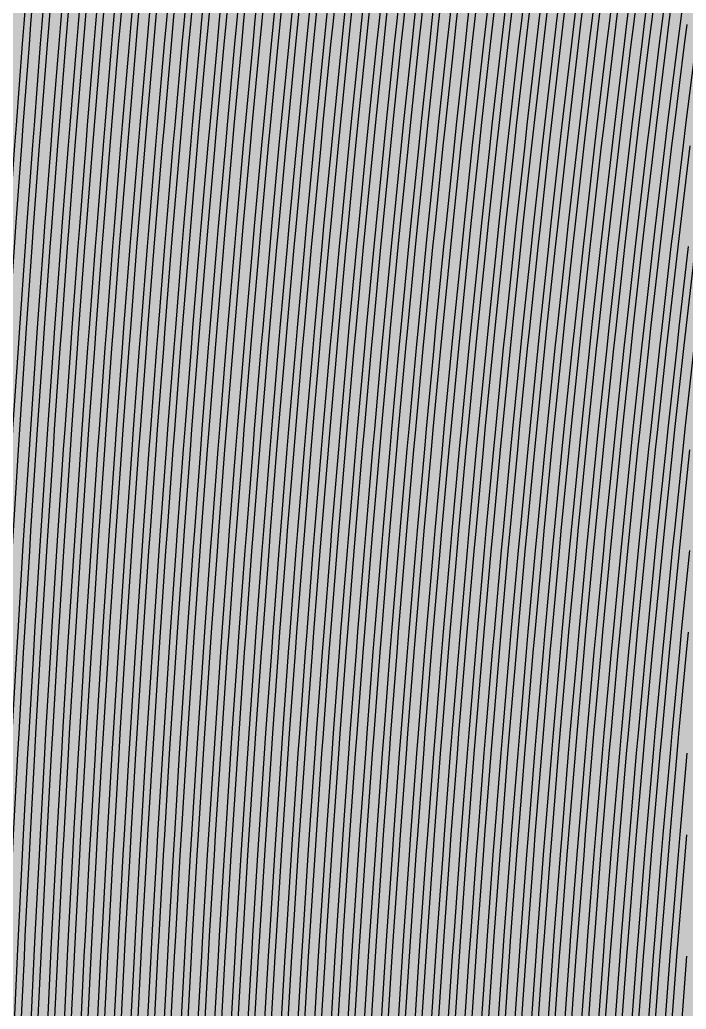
# Model space of a CAD drawing. Header units: metres. Extents: x -7240 to 10960, y -29667 to 1823.
# Drawn here: x 2177.5 to 2383.1, y -17289.4 to -16984.4 of the extents above; entities that cross this region are included whole.
import ezdxf

# ---------------------------------------------------------------- set-up
doc = ezdxf.new("R2010")
doc.units = ezdxf.units.M
doc.layers.add('Metal1', color=4, linetype='CONTINUOUS')
doc.layers.add('Polyimide', color=7, linetype='CONTINUOUS')

msp = doc.modelspace()

# ---------------------------------------------------------------- hatches: boundary and pattern name
at = {"layer": 'Polyimide'}
msp.add_hatch(color=7, dxfattribs=at).paths.add_polyline_path([(4088.45, -11806.89), (4098.72, -11851.21), (4115.58, -11893.47), (4138.63, -11932.7), (4167.35, -11967.99), (4201.08, -11998.53), (4239.03, -12023.62), (4280.35, -12042.68), (4349.18, -12073.73), (4413.2, -12113.76), (4471.26, -12162.04), (4522.3, -12217.69), (4565.39, -12279.7), (4599.74, -12346.94), (4624.73, -12418.19), (4639.91, -12492.16), (4645, -12567.5), (4639.91, -12642.84), (4624.73, -12716.8), (4599.74, -12788.06), (4565.39, -12855.3), (4522.3, -12917.31), (4471.26, -12972.96), (4413.2, -13021.24), (4349.18, -13061.27), (4280.35, -13092.32), (4239.03, -13111.38), (4201.08, -13136.47), (4167.35, -13167.01), (4138.63, -13202.3), (4115.58, -13241.52), (4098.72, -13283.78), (4088.45, -13328.11), (4085, -13373.48), (4085, -13567.5), (4099.45, -13861.55), (4142.64, -14152.77), (4214.18, -14438.35), (4313.36, -14715.55), (4439.24, -14981.69), (4590.59, -15234.21), (4765.97, -15470.68), (4963.68, -15688.82), (5181.82, -15886.53), (5418.29, -16061.91), (5670.81, -16213.26), (5936.95, -16339.14), (6214.15, -16438.32), (6499.73, -16509.85), (6790.95, -16553.05), (7085, -16567.5), (9960.38, -16567.5), (10038.79, -16571.35), (10116.45, -16582.87), (10192.6, -16601.95), (10266.52, -16628.4), (10337.49, -16661.96), (10404.83, -16702.32), (10467.89, -16749.09), (10526.06, -16801.81), (10578.78, -16859.98), (10625.55, -16923.04), (10665.91, -16990.38), (10699.48, -17061.35), (10725.93, -17135.27), (10745, -17211.43), (10756.52, -17289.08), (10760.38, -17367.5), (10760.38, -21957.3), (10721.61, -22012.91), (10685.97, -22070.59), (10653.58, -22130.14), (10624.53, -22191.39), (10598.92, -22254.16), (10576.82, -22318.25), (10558.3, -22383.46), (10543.41, -22449.6), (10532.21, -22516.46), (10524.72, -22583.84), (10520.97, -22651.53), (10520.97, -22719.32), (10524.72, -22787.01), (10532.21, -22854.38), (10543.41, -22921.24), (10558.3, -22987.38), (10576.82, -23052.6), (10598.92, -23116.68), (10624.53, -23179.45), (10653.58, -23240.71), (10685.97, -23300.26), (10721.61, -23357.93), (10760.38, -23413.54), (10760.38, -28667.5), (10756.52, -28745.91), (10745, -28823.57), (10725.93, -28899.73), (10699.48, -28973.65), (10665.91, -29044.62), (10625.55, -29111.96), (10578.78, -29175.01), (10526.06, -29233.19), (10467.89, -29285.91), (10404.83, -29332.68), (10337.49, -29373.04), (10266.52, -29406.6), (10192.6, -29433.05), (10116.45, -29452.13), (10038.79, -29463.65), (9960.38, -29467.5), (-6239.63, -29467.5), (-6318.04, -29463.65), (-6395.7, -29452.13), (-6471.85, -29433.05), (-6545.77, -29406.6), (-6616.74, -29373.04), (-6684.08, -29332.68), (-6747.14, -29285.91), (-6805.31, -29233.19), (-6858.03, -29175.01), (-6904.8, -29111.96), (-6945.16, -29044.62), (-6978.73, -28973.65), (-7005.18, -28899.73), (-7024.25, -28823.57), (-7035.77, -28745.91), (-7039.63, -28667.5), (-7039.63, -23426.32), (-6999.36, -23370.07), (-6962.33, -23311.63), (-6928.66, -23251.2), (-6898.45, -23188.96), (-6871.81, -23125.12), (-6848.81, -23059.88), (-6829.53, -22993.44), (-6814.04, -22926.02), (-6802.37, -22857.83), (-6794.57, -22789.09), (-6790.67, -22720.02), (-6790.67, -22650.84), (-6794.57, -22581.77), (-6802.37, -22513.03), (-6814.04, -22444.84), (-6829.53, -22377.42), (-6848.81, -22310.98), (-6871.81, -22245.74), (-6898.45, -22181.89), (-6928.66, -22119.66), (-6962.33, -22059.22), (-6999.36, -22000.79), (-7039.63, -21944.54), (-7039.63, -17367.5), (-7035.77, -17289.08), (-7024.25, -17211.43), (-7005.18, -17135.27), (-6978.73, -17061.35), (-6945.16, -16990.38), (-6904.8, -16923.04), (-6858.03, -16859.98), (-6805.31, -16801.81), (-6747.14, -16749.09), (-6684.08, -16702.32), (-6616.74, -16661.96), (-6545.77, -16628.4), (-6471.85, -16601.95), (-6395.7, -16582.87), (-6318.04, -16571.35), (-6239.63, -16567.5), (-3334, -16567.5), (-3039.95, -16553.05), (-2748.73, -16509.85), (-2463.15, -16438.32), (-2185.95, -16339.14), (-1919.81, -16213.26), (-1667.29, -16061.91), (-1430.82, -15886.53), (-1212.68, -15688.82), (-1014.97, -15470.68), (-839.59, -15234.21), (-688.24, -14981.69), (-562.36, -14715.55), (-463.18, -14438.35), (-391.64, -14152.77), (-348.45, -13861.55), (-334, -13567.5), (-334, -13373.48), (-337.45, -13328.11), (-347.72, -13283.78), (-364.58, -13241.52), (-387.63, -13202.3), (-416.35, -13167.01), (-450.08, -13136.47), (-488.03, -13111.38), (-529.35, -13092.32), (-529.35, -13092.32), (-598.18, -13061.27), (-662.2, -13021.24), (-720.26, -12972.96), (-771.3, -12917.31), (-814.39, -12855.3), (-848.74, -12788.06), (-873.73, -12716.8), (-888.91, -12642.84), (-894, -12567.5), (-888.91, -12492.16), (-873.73, -12418.19), (-848.74, -12346.94), (-814.39, -12279.7), (-771.3, -12217.69), (-720.26, -12162.04), (-662.2, -12113.76), (-598.18, -12073.73), (-529.35, -12042.68), (-488.03, -12023.62), (-450.08, -11998.53), (-416.35, -11967.99), (-387.63, -11932.7), (-364.58, -11893.47), (-347.72, -11851.21), (-337.45, -11806.89), (-334, -11761.52), (-334, -11074.31), (-337.45, -11028.94), (-347.72, -10984.62), (-364.58, -10942.36), (-387.63, -10903.13), (-416.35, -10867.84), (-450.08, -10837.3), (-488.03, -10812.21), (-529.35, -10793.16), (-529.35, -10793.16), (-598.18, -10762.1), (-662.2, -10722.07), (-720.26, -10673.8), (-771.3, -10618.15), (-814.39, -10556.13), (-848.74, -10488.89), (-873.73, -10417.64), (-888.91, -10343.67), (-894, -10268.33), (-888.91, -10192.99), (-873.73, -10119.03), (-848.74, -10047.77), (-814.39, -9980.53), (-771.3, -9918.52), (-720.26, -9862.87), (-662.2, -9814.59), (-598.18, -9774.56), (-529.35, -9743.51), (-488.03, -9724.45), (-450.08, -9699.36), (-416.35, -9668.82), (-387.63, -9633.53), (-364.58, -9594.31), (-347.72, -9552.05), (-337.45, -9507.72), (-334, -9462.35), (-334, -8775.14), (-337.45, -8729.78), (-347.72, -8685.45), (-364.58, -8643.19), (-387.63, -8603.96), (-416.35, -8568.68), (-450.08, -8538.14), (-488.03, -8513.05), (-529.35, -8493.99), (-529.35, -8493.99), (-598.18, -8462.94), (-662.2, -8422.91), (-720.26, -8374.63), (-771.3, -8318.98), (-814.39, -8256.97), (-848.74, -8189.73), (-873.73, -8118.47), (-888.91, -8044.5), (-894, -7969.17), (-888.91, -7893.83), (-873.73, -7819.86), (-848.74, -7748.61), (-814.39, -7681.36), (-771.3, -7619.35), (-720.26, -7563.7), (-662.2, -7515.42), (-598.18, -7475.4), (-529.35, -7444.34), (-529.35, -7444.34), (-488.03, -7425.28), (-450.08, -7400.2), (-416.35, -7369.66), (-387.63, -7334.37), (-364.58, -7295.14), (-347.72, -7252.88), (-337.45, -7208.56), (-334, -7163.19), (-334, -6475.98), (-337.45, -6430.61), (-347.72, -6386.29), (-364.58, -6344.02), (-387.63, -6304.8), (-416.35, -6269.51), (-450.08, -6238.97), (-488.03, -6213.88), (-529.35, -6194.82), (-529.35, -6194.82), (-598.18, -6163.77), (-662.2, -6123.74), (-720.26, -6075.46), (-771.3, -6019.81), (-814.39, -5957.8), (-848.74, -5890.56), (-873.73, -5819.31), (-888.91, -5745.34), (-894, -5670), (-888.91, -5594.66), (-873.73, -5520.69), (-848.74, -5449.44), (-814.39, -5382.2), (-771.3, -5320.19), (-720.26, -5264.54), (-662.2, -5216.26), (-598.18, -5176.23), (-529.35, -5145.18), (-529.35, -5145.18), (-488.03, -5126.12), (-450.08, -5101.03), (-416.35, -5070.49), (-387.63, -5035.2), (-364.58, -4995.98), (-347.72, -4953.71), (-337.45, -4909.39), (-334, -4864.02), (-334, 380), (-334, 1522.5), (-289, 1522.5), (-288.78, 1515.63), (-288.1, 1508.79), (-286.98, 1502.02), (-285.42, 1495.32), (-283.43, 1488.75), (-281.01, 1482.32), (-278.17, 1476.06), (-274.93, 1470), (-271.3, 1464.17), (-267.3, 1458.58), (-262.94, 1453.27), (-258.25, 1448.25), (-253.23, 1443.56), (-247.92, 1439.2), (-242.33, 1435.2), (-236.5, 1431.57), (-230.44, 1428.33), (-224.18, 1425.49), (-217.75, 1423.07), (-211.18, 1421.08), (-204.48, 1419.52), (-197.71, 1418.4), (-190.87, 1417.72), (-184, 1417.5), (-177.13, 1417.72), (-170.29, 1418.4), (-163.52, 1419.52), (-156.82, 1421.08), (-150.25, 1423.07), (-143.82, 1425.49), (-137.56, 1428.33), (-131.5, 1431.57), (-125.67, 1435.2), (-120.08, 1439.2), (-114.77, 1443.56), (-109.75, 1448.25), (-105.06, 1453.27), (-100.7, 1458.58), (-96.7, 1464.17), (-93.07, 1470), (-89.83, 1476.06), (-86.99, 1482.32), (-84.57, 1488.75), (-82.58, 1495.32), (-81.02, 1502.02), (-79.9, 1508.79), (-79.22, 1515.63), (-79, 1522.5), (1786, 1522.5), (3835, 1522.5), (3835.21, 1529.04), (3835.86, 1535.55), (3836.92, 1542.01), (3838.41, 1548.38), (3840.31, 1554.64), (3842.61, 1560.77), (3845.31, 1566.73), (3848.4, 1572.5), (3851.85, 1578.06), (3855.66, 1583.38), (3859.82, 1588.43), (3864.29, 1593.21), (3869.07, 1597.68), (3874.12, 1601.84), (3879.44, 1605.65), (3885, 1609.1), (3890.77, 1612.19), (3896.73, 1614.89), (3902.86, 1617.19), (3909.12, 1619.09), (3915.49, 1620.58), (3921.95, 1621.64), (3928.46, 1622.29), (3935, 1622.5), (3941.54, 1622.29), (3948.05, 1621.64), (3954.51, 1620.58), (3960.88, 1619.09), (3967.14, 1617.19), (3973.27, 1614.89), (3979.23, 1612.19), (3985, 1609.1), (3990.56, 1605.65), (3995.88, 1601.84), (4000.93, 1597.68), (4005.71, 1593.21), (4010.18, 1588.43), (4014.34, 1583.38), (4018.15, 1578.06), (4021.6, 1572.5), (4024.69, 1566.73), (4027.39, 1560.77), (4029.69, 1554.64), (4031.59, 1548.38), (4033.08, 1542.01), (4034.14, 1535.55), (4034.79, 1529.04), (4035, 1522.5), (4085, 1522.5), (4085, 380), (4085, 330), (4085, -4864.02), (4088.45, -4909.39), (4098.72, -4953.71), (4115.58, -4995.98), (4138.63, -5035.2), (4167.35, -5070.49), (4201.08, -5101.03), (4239.03, -5126.12), (4280.35, -5145.18), (4280.35, -5145.18), (4349.18, -5176.23), (4413.2, -5216.26), (4471.26, -5264.54), (4522.3, -5320.19), (4565.39, -5382.2), (4599.74, -5449.44), (4624.73, -5520.69), (4639.91, -5594.66), (4645, -5670), (4639.91, -5745.34), (4624.73, -5819.31), (4599.74, -5890.56), (4565.39, -5957.8), (4522.3, -6019.81), (4471.26, -6075.46), (4413.2, -6123.74), (4349.18, -6163.77), (4280.35, -6194.82), (4239.03, -6213.88), (4201.08, -6238.97), (4167.35, -6269.51), (4138.63, -6304.8), (4115.58, -6344.02), (4098.72, -6386.29), (4088.45, -6430.61), (4085, -6475.98), (4085, -11761.52), (4088.45, -11806.89)])

# ---------------------------------------------------------------- linework, layer by layer
at = {"layer": 'Metal1'}
for points in [[(2160.16, -17298.01), (2161.25, -17273.02), (2161.54, -17266.76), (2162.71, -17241.77), (2163.02, -17235.52), (2164.28, -17210.53), (2164.61, -17204.28), (2165.96, -17179.28), (2166.31, -17173.03), (2167.76, -17148.04), (2168.13, -17141.79), (2169.66, -17116.79), (2170.05, -17110.54), (2171.67, -17085.55), (2172.09, -17079.3), (2173.8, -17054.31), (2174.24, -17048.05), (2176.04, -17023.06), (2176.5, -17016.81), (2178.4, -16991.82), (2178.88, -16985.56), (2180.87, -16960.57)], [(2182.87, -16960.73), (2180.88, -16985.72), (2180.39, -16991.97), (2178.5, -17016.96), (2178.04, -17023.21), (2176.23, -17048.19), (2175.79, -17054.44), (2174.08, -17079.43), (2173.67, -17085.68), (2172.05, -17110.67), (2171.65, -17116.92), (2170.12, -17141.91), (2169.75, -17148.16), (2168.31, -17173.14), (2167.96, -17179.39), (2166.61, -17204.38), (2166.28, -17210.63), (2165.02, -17235.62), (2164.71, -17241.87), (2163.53, -17266.86), (2163.25, -17273.1), (2162.16, -17298.09)], [(2165.34, -17298.01), (2166.46, -17273.01), (2166.75, -17266.76), (2167.95, -17241.77), (2168.26, -17235.52), (2169.56, -17210.53), (2169.89, -17204.27), (2171.27, -17179.28), (2171.63, -17173.03), (2173.1, -17148.04), (2173.48, -17141.79), (2175.05, -17116.79), (2175.45, -17110.54), (2177.11, -17085.55), (2177.53, -17079.3), (2179.28, -17054.3), (2179.73, -17048.05), (2181.57, -17023.06), (2182.04, -17016.81), (2183.98, -16991.82), (2184.48, -16985.56), (2186.51, -16960.57)], [(2188.5, -16960.74), (2186.47, -16985.72), (2185.97, -16991.97), (2184.04, -17016.96), (2183.57, -17023.21), (2181.72, -17048.2), (2181.27, -17054.45), (2179.53, -17079.43), (2179.1, -17085.68), (2177.45, -17110.67), (2177.04, -17116.92), (2175.48, -17141.91), (2175.1, -17148.16), (2173.63, -17173.15), (2173.27, -17179.39), (2171.89, -17204.38), (2171.55, -17210.63), (2170.26, -17235.62), (2169.95, -17241.87), (2168.74, -17266.86), (2168.45, -17273.11), (2167.34, -17298.09)], [(2170.56, -17298.01), (2171.7, -17273.01), (2172, -17266.76), (2173.23, -17241.77), (2173.55, -17235.52), (2174.88, -17210.53), (2175.22, -17204.27), (2176.64, -17179.28), (2177, -17173.03), (2178.51, -17148.04), (2178.9, -17141.78), (2180.51, -17116.79), (2180.92, -17110.54), (2182.62, -17085.55), (2183.05, -17079.29), (2184.85, -17054.3), (2185.31, -17048.05), (2187.2, -17023.06), (2187.68, -17016.8), (2189.67, -16991.81), (2190.18, -16985.56), (2192.26, -16960.57)], [(2194.25, -16960.74), (2192.17, -16985.72), (2191.66, -16991.97), (2189.67, -17016.96), (2189.19, -17023.21), (2187.3, -17048.2), (2186.84, -17054.45), (2185.05, -17079.44), (2184.61, -17085.68), (2182.92, -17110.67), (2182.5, -17116.92), (2180.9, -17141.91), (2180.51, -17148.16), (2179, -17173.15), (2178.63, -17179.4), (2177.22, -17204.38), (2176.87, -17210.63), (2175.55, -17235.62), (2175.23, -17241.87), (2173.99, -17266.86), (2173.7, -17273.11), (2172.55, -17298.1)], [(2175.69, -17298.01), (2176.85, -17273.01), (2177.15, -17266.76), (2178.4, -17241.77), (2178.73, -17235.52), (2180.07, -17210.52), (2180.42, -17204.27), (2181.86, -17179.28), (2182.23, -17173.03), (2183.77, -17148.04), (2184.16, -17141.78), (2185.79, -17116.79), (2186.21, -17110.54), (2187.93, -17085.55), (2188.38, -17079.29), (2190.2, -17054.3), (2190.66, -17048.05), (2192.58, -17023.06), (2193.07, -17016.8), (2195.09, -16991.81), (2195.61, -16985.56), (2197.72, -16960.57)], [(2199.71, -16960.74), (2197.6, -16985.73), (2197.08, -16991.98), (2195.07, -17016.96), (2194.57, -17023.21), (2192.66, -17048.2), (2192.19, -17054.45), (2190.37, -17079.44), (2189.93, -17085.69), (2188.2, -17110.67), (2187.79, -17116.92), (2186.16, -17141.91), (2185.76, -17148.16), (2184.23, -17173.15), (2183.86, -17179.4), (2182.42, -17204.39), (2182.07, -17210.63), (2180.73, -17235.62), (2180.4, -17241.87), (2179.15, -17266.86), (2178.85, -17273.11), (2177.69, -17298.1)], [(2180.82, -17298.01), (2182, -17273.01), (2182.3, -17266.76), (2183.58, -17241.77), (2183.91, -17235.52), (2185.27, -17210.52), (2185.63, -17204.27), (2187.09, -17179.28), (2187.46, -17173.03), (2189.02, -17148.03), (2189.42, -17141.78), (2191.07, -17116.79), (2191.5, -17110.54), (2193.25, -17085.55), (2193.7, -17079.29), (2195.54, -17054.3), (2196.02, -17048.05), (2197.97, -17023.06), (2198.46, -17016.8), (2200.51, -16991.81), (2201.04, -16985.56), (2203.18, -16960.57)], [(2205.17, -16960.74), (2203.03, -16985.73), (2202.5, -16991.98), (2200.46, -17016.96), (2199.96, -17023.21), (2198.01, -17048.2), (2197.54, -17054.45), (2195.69, -17079.44), (2195.24, -17085.69), (2193.49, -17110.67), (2193.07, -17116.92), (2191.42, -17141.91), (2191.02, -17148.16), (2189.46, -17173.15), (2189.08, -17179.4), (2187.62, -17204.39), (2187.27, -17210.63), (2185.9, -17235.62), (2185.57, -17241.87), (2184.3, -17266.86), (2184, -17273.11), (2182.82, -17298.1)], [(2185.95, -17298), (2187.15, -17273.01), (2187.46, -17266.76), (2188.75, -17241.77), (2189.08, -17235.51), (2190.47, -17210.52), (2190.83, -17204.27), (2192.31, -17179.28), (2192.69, -17173.03), (2194.27, -17148.03), (2194.68, -17141.78), (2196.36, -17116.79), (2196.79, -17110.54), (2198.56, -17085.54), (2199.02, -17079.29), (2200.89, -17054.3), (2201.38, -17048.05), (2203.35, -17023.06), (2203.86, -17016.8), (2205.93, -16991.81), (2206.47, -16985.56), (2208.64, -16960.57)], [(2210.64, -16960.74), (2208.46, -16985.73), (2207.93, -16991.98), (2205.85, -17016.96), (2205.34, -17023.21), (2203.37, -17048.2), (2202.89, -17054.45), (2201.01, -17079.44), (2200.56, -17085.69), (2198.78, -17110.68), (2198.35, -17116.93), (2196.68, -17141.91), (2196.27, -17148.16), (2194.69, -17173.15), (2194.31, -17179.4), (2192.82, -17204.39), (2192.47, -17210.64), (2191.08, -17235.62), (2190.75, -17241.87), (2189.46, -17266.86), (2189.14, -17273.11), (2187.95, -17298.1)], [(2191.08, -17298), (2192.3, -17273.01), (2192.61, -17266.76), (2193.92, -17241.77), (2194.26, -17235.51), (2195.67, -17210.52), (2196.03, -17204.27), (2197.53, -17179.28), (2197.92, -17173.02), (2199.52, -17148.03), (2199.94, -17141.78), (2201.64, -17116.79), (2202.08, -17110.53), (2203.88, -17085.54), (2204.34, -17079.29), (2206.24, -17054.3), (2206.73, -17048.04), (2208.73, -17023.05), (2209.25, -17016.8), (2211.36, -16991.81), (2211.9, -16985.56), (2214.11, -16960.56)], [(2216.1, -16960.74), (2213.89, -16985.73), (2213.35, -16991.98), (2211.24, -17016.97), (2210.73, -17023.22), (2208.73, -17048.2), (2208.24, -17054.45), (2206.34, -17079.44), (2205.87, -17085.69), (2204.07, -17110.68), (2203.63, -17116.93), (2201.93, -17141.91), (2201.52, -17148.16), (2199.92, -17173.15), (2199.53, -17179.4), (2198.03, -17204.39), (2197.66, -17210.64), (2196.26, -17235.62), (2195.92, -17241.87), (2194.61, -17266.86), (2194.29, -17273.11), (2193.08, -17298.1)], [(2196.22, -17298), (2197.45, -17273.01), (2197.77, -17266.76), (2199.09, -17241.77), (2199.44, -17235.51), (2200.86, -17210.52), (2201.23, -17204.27), (2202.76, -17179.28), (2203.15, -17173.02), (2204.78, -17148.03), (2205.2, -17141.78), (2206.92, -17116.79), (2207.37, -17110.53), (2209.19, -17085.54), (2209.66, -17079.29), (2211.59, -17054.3), (2212.09, -17048.04), (2214.12, -17023.05), (2214.64, -17016.8), (2216.78, -16991.81), (2217.33, -16985.55), (2219.57, -16960.56)], [(2221.56, -16960.74), (2219.32, -16985.73), (2218.77, -16991.98), (2216.63, -17016.97), (2216.11, -17023.22), (2214.08, -17048.2), (2213.59, -17054.45), (2211.66, -17079.44), (2211.19, -17085.69), (2209.36, -17110.68), (2208.92, -17116.93), (2207.19, -17141.91), (2206.77, -17148.16), (2205.15, -17173.15), (2204.76, -17179.4), (2203.23, -17204.39), (2202.86, -17210.64), (2201.44, -17235.63), (2201.09, -17241.87), (2199.76, -17266.86), (2199.44, -17273.11), (2198.21, -17298.1)], [(2201.35, -17298), (2202.59, -17273.01), (2202.92, -17266.76), (2204.27, -17241.77), (2204.62, -17235.51), (2206.06, -17210.52), (2206.44, -17204.27), (2207.98, -17179.28), (2208.38, -17173.02), (2210.03, -17148.03), (2210.46, -17141.78), (2212.21, -17116.79), (2212.66, -17110.53), (2214.51, -17085.54), (2214.99, -17079.29), (2216.94, -17054.3), (2217.44, -17048.04), (2219.5, -17023.05), (2220.03, -17016.8), (2222.2, -16991.81), (2222.76, -16985.55), (2225.03, -16960.56)], [(2227.02, -16960.75), (2224.75, -16985.73), (2224.19, -16991.98), (2222.03, -17016.97), (2221.5, -17023.22), (2219.44, -17048.21), (2218.93, -17054.46), (2216.98, -17079.44), (2216.5, -17085.69), (2214.65, -17110.68), (2214.2, -17116.93), (2212.45, -17141.92), (2212.03, -17148.16), (2210.38, -17173.15), (2209.98, -17179.4), (2208.43, -17204.39), (2208.06, -17210.64), (2206.61, -17235.63), (2206.26, -17241.88), (2204.92, -17266.86), (2204.59, -17273.11), (2203.34, -17298.1)], [(2206.48, -17298), (2207.74, -17273.01), (2208.07, -17266.76), (2209.44, -17241.76), (2209.79, -17235.51), (2211.26, -17210.52), (2211.64, -17204.27), (2213.21, -17179.28), (2213.61, -17173.02), (2215.28, -17148.03), (2215.71, -17141.78), (2217.49, -17116.79), (2217.95, -17110.53), (2219.82, -17085.54), (2220.31, -17079.29), (2222.29, -17054.3), (2222.8, -17048.04), (2224.89, -17023.05), (2225.43, -17016.8), (2227.62, -16991.81), (2228.19, -16985.55), (2230.49, -16960.56)], [(2232.48, -16960.75), (2230.18, -16985.73), (2229.61, -16991.98), (2227.42, -17016.97), (2226.88, -17023.22), (2224.79, -17048.21), (2224.28, -17054.46), (2222.3, -17079.44), (2221.82, -17085.69), (2219.94, -17110.68), (2219.48, -17116.93), (2217.71, -17141.92), (2217.28, -17148.17), (2215.61, -17173.15), (2215.2, -17179.4), (2213.64, -17204.39), (2213.26, -17210.64), (2211.79, -17235.63), (2211.44, -17241.88), (2210.07, -17266.86), (2209.74, -17273.11), (2208.48, -17298.1)], [(2211.61, -17298), (2212.89, -17273.01), (2213.23, -17266.76), (2214.61, -17241.76), (2214.97, -17235.51), (2216.46, -17210.52), (2216.84, -17204.27), (2218.43, -17179.27), (2218.84, -17173.02), (2220.54, -17148.03), (2220.97, -17141.78), (2222.77, -17116.78), (2223.23, -17110.53), (2225.14, -17085.54), (2225.63, -17079.29), (2227.64, -17054.3), (2228.16, -17048.04), (2230.27, -17023.05), (2230.82, -17016.8), (2233.04, -16991.81), (2233.62, -16985.55), (2235.95, -16960.56)], [(2237.94, -16960.75), (2235.61, -16985.73), (2235.04, -16991.98), (2232.81, -17016.97), (2232.27, -17023.22), (2230.15, -17048.21), (2229.63, -17054.46), (2227.62, -17079.44), (2227.13, -17085.69), (2225.23, -17110.68), (2224.77, -17116.93), (2222.97, -17141.92), (2222.53, -17148.17), (2220.84, -17173.15), (2220.43, -17179.4), (2218.84, -17204.39), (2218.45, -17210.64), (2216.97, -17235.63), (2216.61, -17241.88), (2215.22, -17266.86), (2214.89, -17273.11), (2213.61, -17298.1)], [(2216.74, -17298), (2218.04, -17273.01), (2218.38, -17266.76), (2219.78, -17241.76), (2220.15, -17235.51), (2221.65, -17210.52), (2222.04, -17204.27), (2223.66, -17179.27), (2224.07, -17173.02), (2225.79, -17148.03), (2226.23, -17141.77), (2228.05, -17116.78), (2228.52, -17110.53), (2230.45, -17085.54), (2230.95, -17079.28), (2232.99, -17054.29), (2233.51, -17048.04), (2235.66, -17023.05), (2236.21, -17016.79), (2238.47, -16991.8), (2239.05, -16985.55), (2241.41, -16960.56)], [(2243.4, -16960.75), (2241.04, -16985.74), (2240.46, -16991.99), (2238.2, -17016.97), (2237.65, -17023.22), (2235.5, -17048.21), (2234.98, -17054.46), (2232.94, -17079.45), (2232.45, -17085.7), (2230.52, -17110.68), (2230.05, -17116.93), (2228.23, -17141.92), (2227.78, -17148.17), (2226.07, -17173.16), (2225.65, -17179.4), (2224.04, -17204.39), (2223.65, -17210.64), (2222.14, -17235.63), (2221.78, -17241.88), (2220.38, -17266.87), (2220.04, -17273.11), (2218.74, -17298.1)], [(2221.87, -17298), (2223.19, -17273.01), (2223.53, -17266.75), (2224.96, -17241.76), (2225.33, -17235.51), (2226.85, -17210.52), (2227.25, -17204.26), (2228.88, -17179.27), (2229.3, -17173.02), (2231.04, -17148.03), (2231.49, -17141.77), (2233.34, -17116.78), (2233.81, -17110.53), (2235.77, -17085.54), (2236.27, -17079.28), (2238.34, -17054.29), (2238.87, -17048.04), (2241.04, -17023.05), (2241.6, -17016.79), (2243.89, -16991.8), (2244.48, -16985.55), (2246.88, -16960.56)], [(2248.87, -16960.75), (2246.47, -16985.74), (2245.88, -16991.99), (2243.59, -17016.97), (2243.04, -17023.22), (2240.86, -17048.21), (2240.33, -17054.46), (2238.27, -17079.45), (2237.76, -17085.7), (2235.81, -17110.68), (2235.33, -17116.93), (2233.49, -17141.92), (2233.04, -17148.17), (2231.3, -17173.16), (2230.88, -17179.41), (2229.24, -17204.39), (2228.85, -17210.64), (2227.32, -17235.63), (2226.95, -17241.88), (2225.53, -17266.87), (2225.19, -17273.11), (2223.87, -17298.1)], [(2227.06, -17298), (2228.4, -17273.01), (2228.75, -17266.75), (2230.19, -17241.76), (2230.57, -17235.51), (2232.12, -17210.52), (2232.53, -17204.26), (2234.19, -17179.27), (2234.62, -17173.02), (2236.39, -17148.03), (2236.85, -17141.77), (2238.73, -17116.78), (2239.21, -17110.53), (2241.2, -17085.54), (2241.72, -17079.28), (2243.82, -17054.29), (2244.36, -17048.04), (2246.57, -17023.05), (2247.14, -17016.79), (2249.47, -16991.8), (2250.07, -16985.55), (2252.51, -16960.56)], [(2254.5, -16960.75), (2252.06, -16985.74), (2251.46, -16991.99), (2249.13, -17016.97), (2248.56, -17023.23), (2246.35, -17048.21), (2245.81, -17054.46), (2243.71, -17079.45), (2243.2, -17085.7), (2241.21, -17110.68), (2240.72, -17116.93), (2238.84, -17141.92), (2238.38, -17148.17), (2236.61, -17173.16), (2236.18, -17179.41), (2234.52, -17204.39), (2234.12, -17210.64), (2232.57, -17235.63), (2232.19, -17241.88), (2230.74, -17266.87), (2230.39, -17273.12), (2229.05, -17298.1)], [(2232.27, -17298), (2233.64, -17273.01), (2234, -17266.75), (2235.47, -17241.76), (2235.86, -17235.51), (2237.45, -17210.52), (2237.86, -17204.26), (2239.55, -17179.27), (2239.99, -17173.02), (2241.8, -17148.03), (2242.27, -17141.77), (2244.19, -17116.78), (2244.68, -17110.53), (2246.71, -17085.54), (2247.24, -17079.28), (2249.38, -17054.29), (2249.94, -17048.03), (2252.2, -17023.05), (2252.78, -17016.79), (2255.16, -16991.8), (2255.77, -16985.54), (2258.26, -16960.55)], [(2260.25, -16960.76), (2257.76, -16985.74), (2257.15, -16991.99), (2254.77, -17016.98), (2254.19, -17023.23), (2251.93, -17048.21), (2251.38, -17054.46), (2249.23, -17079.45), (2248.71, -17085.7), (2246.68, -17110.69), (2246.18, -17116.94), (2244.26, -17141.92), (2243.8, -17148.17), (2241.99, -17173.16), (2241.55, -17179.41), (2239.85, -17204.4), (2239.44, -17210.64), (2237.85, -17235.63), (2237.47, -17241.88), (2235.99, -17266.87), (2235.64, -17273.12), (2234.27, -17298.1)], [(2237.4, -17298), (2238.79, -17273), (2239.15, -17266.75), (2240.65, -17241.76), (2241.04, -17235.51), (2242.64, -17210.51), (2243.06, -17204.26), (2244.78, -17179.27), (2245.22, -17173.02), (2247.05, -17148.02), (2247.53, -17141.77), (2249.47, -17116.78), (2249.97, -17110.52), (2252.03, -17085.53), (2252.56, -17079.28), (2254.73, -17054.29), (2255.29, -17048.03), (2257.58, -17023.04), (2258.17, -17016.79), (2260.58, -16991.8), (2261.2, -16985.54), (2263.72, -16960.55)], [(2265.71, -16960.76), (2263.19, -16985.74), (2262.57, -16991.99), (2260.16, -17016.98), (2259.57, -17023.23), (2257.28, -17048.21), (2256.73, -17054.46), (2254.55, -17079.45), (2254.02, -17085.7), (2251.96, -17110.69), (2251.46, -17116.94), (2249.52, -17141.92), (2249.05, -17148.17), (2247.22, -17173.16), (2246.77, -17179.41), (2245.05, -17204.4), (2244.64, -17210.65), (2243.03, -17235.63), (2242.64, -17241.88), (2241.15, -17266.87), (2240.79, -17273.12), (2239.4, -17298.11)], [(2242.53, -17298), (2243.94, -17273), (2244.3, -17266.75), (2245.82, -17241.76), (2246.21, -17235.51), (2247.84, -17210.51), (2248.26, -17204.26), (2250, -17179.27), (2250.45, -17173.01), (2252.31, -17148.02), (2252.78, -17141.77), (2254.75, -17116.78), (2255.26, -17110.52), (2257.35, -17085.53), (2257.88, -17079.28), (2260.08, -17054.29), (2260.65, -17048.03), (2262.97, -17023.04), (2263.56, -17016.79), (2266, -16991.8), (2266.63, -16985.54), (2269.18, -16960.55)], [(2271.17, -16960.76), (2268.62, -16985.74), (2267.99, -16991.99), (2265.55, -17016.98), (2264.96, -17023.23), (2262.64, -17048.22), (2262.08, -17054.47), (2259.87, -17079.45), (2259.34, -17085.7), (2257.25, -17110.69), (2256.75, -17116.94), (2254.78, -17141.92), (2254.3, -17148.17), (2252.45, -17173.16), (2252, -17179.41), (2250.26, -17204.4), (2249.84, -17210.65), (2248.21, -17235.63), (2247.82, -17241.88), (2246.3, -17266.87), (2245.94, -17273.12), (2244.53, -17298.11)], [(2247.67, -17298), (2249.09, -17273), (2249.46, -17266.75), (2250.99, -17241.76), (2251.39, -17235.5), (2253.04, -17210.51), (2253.46, -17204.26), (2255.23, -17179.27), (2255.68, -17173.01), (2257.56, -17148.02), (2258.04, -17141.77), (2260.04, -17116.78), (2260.55, -17110.52), (2262.66, -17085.53), (2263.2, -17079.28), (2265.43, -17054.29), (2266, -17048.03), (2268.35, -17023.04), (2268.96, -17016.79), (2271.42, -16991.8), (2272.06, -16985.54), (2274.65, -16960.55)], [(2276.63, -16960.76), (2274.05, -16985.74), (2273.41, -16992), (2270.95, -17016.98), (2270.34, -17023.23), (2268, -17048.22), (2267.42, -17054.47), (2265.2, -17079.45), (2264.65, -17085.7), (2262.54, -17110.69), (2262.03, -17116.94), (2260.04, -17141.92), (2259.55, -17148.18), (2257.68, -17173.16), (2257.22, -17179.41), (2255.46, -17204.4), (2255.03, -17210.65), (2253.39, -17235.63), (2252.99, -17241.88), (2251.45, -17266.87), (2251.08, -17273.12), (2249.66, -17298.11)], [(2252.8, -17297.99), (2254.24, -17273), (2254.61, -17266.75), (2256.16, -17241.76), (2256.57, -17235.5), (2258.24, -17210.51), (2258.67, -17204.26), (2260.45, -17179.27), (2260.91, -17173.01), (2262.81, -17148.02), (2263.3, -17141.77), (2265.32, -17116.78), (2265.84, -17110.52), (2267.98, -17085.53), (2268.53, -17079.28), (2270.78, -17054.29), (2271.36, -17048.03), (2273.74, -17023.04), (2274.35, -17016.78), (2276.85, -16991.8), (2277.49, -16985.54), (2280.11, -16960.55)], [(2282.1, -16960.76), (2279.48, -16985.75), (2278.84, -16992), (2276.34, -17016.98), (2275.73, -17023.23), (2273.35, -17048.22), (2272.77, -17054.47), (2270.52, -17079.45), (2269.97, -17085.7), (2267.83, -17110.69), (2267.31, -17116.94), (2265.3, -17141.93), (2264.81, -17148.18), (2262.91, -17173.16), (2262.45, -17179.41), (2260.66, -17204.4), (2260.23, -17210.65), (2258.56, -17235.63), (2258.16, -17241.88), (2256.61, -17266.87), (2256.23, -17273.12), (2254.79, -17298.11)], [(2257.93, -17297.99), (2259.39, -17273), (2259.77, -17266.75), (2261.34, -17241.76), (2261.74, -17235.5), (2263.43, -17210.51), (2263.87, -17204.26), (2265.68, -17179.27), (2266.14, -17173.01), (2268.06, -17148.02), (2268.56, -17141.77), (2270.6, -17116.78), (2271.13, -17110.52), (2273.29, -17085.53), (2273.85, -17079.28), (2276.13, -17054.29), (2276.72, -17048.03), (2279.12, -17023.04), (2279.74, -17016.78), (2282.27, -16991.79), (2282.92, -16985.54), (2285.57, -16960.55)], [(2287.56, -16960.76), (2284.91, -16985.75), (2284.26, -16992), (2281.73, -17016.98), (2281.11, -17023.23), (2278.71, -17048.22), (2278.12, -17054.47), (2275.84, -17079.45), (2275.28, -17085.71), (2273.12, -17110.69), (2272.6, -17116.94), (2270.55, -17141.93), (2270.06, -17148.18), (2268.14, -17173.16), (2267.67, -17179.41), (2265.87, -17204.4), (2265.43, -17210.65), (2263.74, -17235.64), (2263.33, -17241.89), (2261.76, -17266.87), (2261.38, -17273.12), (2259.93, -17298.11)], [(2263.06, -17297.99), (2264.54, -17273), (2264.92, -17266.75), (2266.51, -17241.76), (2266.92, -17235.5), (2268.63, -17210.51), (2269.07, -17204.26), (2270.9, -17179.27), (2271.37, -17173.01), (2273.32, -17148.02), (2273.82, -17141.77), (2275.89, -17116.78), (2276.42, -17110.52), (2278.61, -17085.53), (2279.17, -17079.27), (2281.48, -17054.28), (2282.07, -17048.03), (2284.51, -17023.04), (2285.13, -17016.78), (2287.69, -16991.79), (2288.35, -16985.54), (2291.03, -16960.55)], [(2293.02, -16960.76), (2290.34, -16985.75), (2289.68, -16992), (2287.12, -17016.98), (2286.5, -17023.24), (2284.06, -17048.22), (2283.47, -17054.47), (2281.16, -17079.46), (2280.6, -17085.71), (2278.41, -17110.69), (2277.88, -17116.94), (2275.81, -17141.93), (2275.31, -17148.18), (2273.37, -17173.16), (2272.89, -17179.41), (2271.07, -17204.4), (2270.63, -17210.65), (2268.92, -17235.64), (2268.51, -17241.89), (2266.92, -17266.87), (2266.53, -17273.12), (2265.06, -17298.11)], [(2268.19, -17297.99), (2269.68, -17273), (2270.07, -17266.75), (2271.68, -17241.76), (2272.1, -17235.5), (2273.83, -17210.51), (2274.28, -17204.26), (2276.12, -17179.27), (2276.6, -17173.01), (2278.57, -17148.02), (2279.08, -17141.76), (2281.17, -17116.77), (2281.71, -17110.52), (2283.92, -17085.53), (2284.49, -17079.27), (2286.83, -17054.28), (2287.43, -17048.03), (2289.89, -17023.04), (2290.52, -17016.78), (2293.11, -16991.79), (2293.78, -16985.54), (2296.49, -16960.55)], [(2298.48, -16960.77), (2295.77, -16985.75), (2295.1, -16992), (2292.51, -17016.98), (2291.88, -17023.24), (2289.42, -17048.22), (2288.82, -17054.47), (2286.48, -17079.46), (2285.91, -17085.71), (2283.7, -17110.69), (2283.16, -17116.94), (2281.07, -17141.93), (2280.56, -17148.18), (2278.6, -17173.16), (2278.12, -17179.42), (2276.27, -17204.4), (2275.82, -17210.65), (2274.1, -17235.64), (2273.68, -17241.89), (2272.07, -17266.87), (2271.68, -17273.12), (2270.19, -17298.11)], [(2273.33, -17297.99), (2274.83, -17273), (2275.23, -17266.75), (2276.85, -17241.76), (2277.28, -17235.5), (2279.03, -17210.51), (2279.48, -17204.26), (2281.35, -17179.26), (2281.83, -17173.01), (2283.82, -17148.02), (2284.34, -17141.76), (2286.45, -17116.77), (2287, -17110.52), (2289.24, -17085.53), (2289.81, -17079.27), (2292.18, -17054.28), (2292.79, -17048.03), (2295.28, -17023.04), (2295.92, -17016.78), (2298.53, -16991.79), (2299.21, -16985.53), (2301.95, -16960.55)], [(2303.94, -16960.77), (2301.19, -16985.75), (2300.52, -16992), (2297.91, -17016.99), (2297.27, -17023.24), (2294.78, -17048.22), (2294.17, -17054.47), (2291.8, -17079.46), (2291.23, -17085.71), (2288.99, -17110.69), (2288.45, -17116.94), (2286.33, -17141.93), (2285.82, -17148.18), (2283.83, -17173.17), (2283.34, -17179.42), (2281.47, -17204.4), (2281.02, -17210.65), (2279.27, -17235.64), (2278.85, -17241.89), (2277.22, -17266.87), (2276.83, -17273.12), (2275.32, -17298.11)], [(2278.46, -17297.99), (2279.98, -17273), (2280.38, -17266.75), (2282.03, -17241.75), (2282.45, -17235.5), (2284.22, -17210.51), (2284.68, -17204.25), (2286.57, -17179.26), (2287.06, -17173.01), (2289.08, -17148.02), (2289.6, -17141.76), (2291.74, -17116.77), (2292.29, -17110.52), (2294.55, -17085.53), (2295.13, -17079.27), (2297.53, -17054.28), (2298.14, -17048.02), (2300.66, -17023.04), (2301.31, -17016.78), (2303.96, -16991.79), (2304.64, -16985.53), (2307.42, -16960.54)], [(2309.4, -16960.77), (2306.62, -16985.75), (2305.95, -16992), (2303.3, -17016.99), (2302.65, -17023.24), (2300.13, -17048.22), (2299.52, -17054.47), (2297.13, -17079.46), (2296.54, -17085.71), (2294.28, -17110.69), (2293.73, -17116.95), (2291.59, -17141.93), (2291.07, -17148.18), (2289.06, -17173.17), (2288.57, -17179.42), (2286.68, -17204.4), (2286.22, -17210.65), (2284.45, -17235.64), (2284.02, -17241.89), (2282.38, -17266.87), (2281.98, -17273.12), (2280.45, -17298.11)], [(2283.59, -17297.99), (2285.13, -17273), (2285.53, -17266.74), (2287.2, -17241.75), (2287.63, -17235.5), (2289.42, -17210.51), (2289.88, -17204.25), (2291.8, -17179.26), (2292.29, -17173.01), (2294.33, -17148.02), (2294.85, -17141.76), (2297.02, -17116.77), (2297.58, -17110.52), (2299.87, -17085.53), (2300.46, -17079.27), (2302.88, -17054.28), (2303.5, -17048.02), (2306.05, -17023.03), (2306.7, -17016.78), (2309.38, -16991.79), (2310.07, -16985.53), (2312.88, -16960.54)], [(2314.87, -16960.77), (2312.05, -16985.75), (2311.37, -16992.01), (2308.69, -17016.99), (2308.04, -17023.24), (2305.49, -17048.22), (2304.87, -17054.48), (2302.45, -17079.46), (2301.86, -17085.71), (2299.57, -17110.7), (2299.01, -17116.95), (2296.85, -17141.93), (2296.32, -17148.18), (2294.28, -17173.17), (2293.79, -17179.42), (2291.88, -17204.4), (2291.42, -17210.65), (2289.63, -17235.64), (2289.2, -17241.89), (2287.53, -17266.88), (2287.13, -17273.13), (2285.59, -17298.11)], [(2288.77, -17297.99), (2290.34, -17273), (2290.75, -17266.74), (2292.44, -17241.75), (2292.88, -17235.5), (2294.69, -17210.51), (2295.16, -17204.25), (2297.11, -17179.26), (2297.61, -17173.01), (2299.68, -17148.02), (2300.21, -17141.76), (2302.41, -17116.77), (2302.97, -17110.51), (2305.3, -17085.52), (2305.9, -17079.27), (2308.36, -17054.28), (2308.99, -17048.02), (2311.58, -17023.03), (2312.24, -17016.78), (2314.96, -16991.79), (2315.66, -16985.53), (2318.51, -16960.54)], [(2320.5, -16960.77), (2317.65, -16985.75), (2316.95, -16992.01), (2314.23, -17016.99), (2313.56, -17023.24), (2310.98, -17048.23), (2310.35, -17054.48), (2307.89, -17079.46), (2307.29, -17085.71), (2304.97, -17110.7), (2304.4, -17116.95), (2302.2, -17141.93), (2301.67, -17148.18), (2299.6, -17173.17), (2299.1, -17179.42), (2297.16, -17204.4), (2296.69, -17210.65), (2294.87, -17235.64), (2294.43, -17241.89), (2292.74, -17266.88), (2292.33, -17273.13), (2290.77, -17298.11)], [(2293.99, -17297.99), (2295.58, -17273), (2296, -17266.74), (2297.72, -17241.75), (2298.16, -17235.5), (2300.01, -17210.51), (2300.49, -17204.25), (2302.47, -17179.26), (2302.98, -17173), (2305.09, -17148.01), (2305.63, -17141.76), (2307.87, -17116.77), (2308.44, -17110.51), (2310.81, -17085.52), (2311.42, -17079.27), (2313.92, -17054.28), (2314.57, -17048.02), (2317.2, -17023.03), (2317.88, -17016.77), (2320.65, -16991.79), (2321.36, -16985.53), (2324.26, -16960.54)], [(2326.25, -16960.77), (2323.34, -16985.76), (2322.63, -16992.01), (2319.87, -17016.99), (2319.19, -17023.24), (2316.56, -17048.23), (2315.91, -17054.48), (2313.41, -17079.46), (2312.8, -17085.71), (2310.44, -17110.7), (2309.86, -17116.95), (2307.62, -17141.93), (2307.08, -17148.19), (2304.97, -17173.17), (2304.46, -17179.42), (2302.49, -17204.41), (2302.01, -17210.66), (2300.16, -17235.64), (2299.71, -17241.89), (2297.99, -17266.88), (2297.58, -17273.13), (2295.98, -17298.11)], [(2299.12, -17297.99), (2300.73, -17273), (2301.15, -17266.74), (2302.89, -17241.75), (2303.34, -17235.5), (2305.21, -17210.51), (2305.7, -17204.25), (2307.69, -17179.26), (2308.21, -17173), (2310.34, -17148.01), (2310.89, -17141.76), (2313.15, -17116.77), (2313.73, -17110.51), (2316.13, -17085.52), (2316.74, -17079.27), (2319.27, -17054.28), (2319.92, -17048.02), (2322.59, -17023.03), (2323.27, -17016.77), (2326.07, -16991.79), (2326.79, -16985.53), (2329.72, -16960.54)], [(2331.71, -16960.78), (2328.77, -16985.76), (2328.06, -16992.01), (2325.26, -17016.99), (2324.57, -17023.25), (2321.91, -17048.23), (2321.26, -17054.48), (2318.73, -17079.46), (2318.12, -17085.72), (2315.73, -17110.7), (2315.14, -17116.95), (2312.88, -17141.94), (2312.33, -17148.19), (2310.2, -17173.17), (2309.69, -17179.42), (2307.69, -17204.41), (2307.21, -17210.66), (2305.34, -17235.64), (2304.89, -17241.89), (2303.14, -17266.88), (2302.73, -17273.13), (2301.11, -17298.11)], [(2304.25, -17297.99), (2305.88, -17273), (2306.3, -17266.74), (2308.06, -17241.75), (2308.52, -17235.5), (2310.41, -17210.5), (2310.9, -17204.25), (2312.92, -17179.26), (2313.44, -17173), (2315.59, -17148.01), (2316.15, -17141.76), (2318.43, -17116.77), (2319.02, -17110.51), (2321.44, -17085.52), (2322.07, -17079.26), (2324.62, -17054.28), (2325.28, -17048.02), (2327.97, -17023.03), (2328.66, -17016.77), (2331.49, -16991.78), (2332.22, -16985.53), (2335.19, -16960.54)], [(2337.17, -16960.78), (2334.2, -16985.76), (2333.48, -16992.01), (2330.65, -17016.99), (2329.96, -17023.25), (2327.27, -17048.23), (2326.61, -17054.48), (2324.06, -17079.47), (2323.43, -17085.72), (2321.01, -17110.7), (2320.43, -17116.95), (2318.14, -17141.94), (2317.59, -17148.19), (2315.43, -17173.17), (2314.91, -17179.42), (2312.89, -17204.41), (2312.4, -17210.66), (2310.51, -17235.64), (2310.06, -17241.89), (2308.3, -17266.88), (2307.87, -17273.13), (2306.25, -17298.11)], [(2309.38, -17297.99), (2311.03, -17273), (2311.46, -17266.74), (2313.24, -17241.75), (2313.7, -17235.49), (2315.61, -17210.5), (2316.1, -17204.25), (2318.14, -17179.26), (2318.67, -17173), (2320.85, -17148.01), (2321.41, -17141.76), (2323.72, -17116.77), (2324.31, -17110.51), (2326.76, -17085.52), (2327.39, -17079.26), (2329.97, -17054.27), (2330.63, -17048.02), (2333.35, -17023.03), (2334.05, -17016.77), (2336.91, -16991.78), (2337.65, -16985.52), (2340.65, -16960.54)], [(2342.63, -16960.78), (2339.63, -16985.76), (2338.9, -16992.01), (2336.04, -17017), (2335.34, -17023.25), (2332.62, -17048.23), (2331.96, -17054.48), (2329.38, -17079.47), (2328.75, -17085.72), (2326.3, -17110.7), (2325.71, -17116.95), (2323.4, -17141.94), (2322.84, -17148.19), (2320.66, -17173.17), (2320.14, -17179.42), (2318.09, -17204.41), (2317.6, -17210.66), (2315.69, -17235.64), (2315.23, -17241.89), (2313.45, -17266.88), (2313.02, -17273.13), (2311.38, -17298.12)], [(2314.51, -17297.99), (2316.18, -17273), (2316.61, -17266.74), (2318.41, -17241.75), (2318.87, -17235.49), (2320.8, -17210.5), (2321.3, -17204.25), (2323.37, -17179.26), (2323.9, -17173), (2326.1, -17148.01), (2326.67, -17141.75), (2329, -17116.77), (2329.6, -17110.51), (2332.07, -17085.52), (2332.71, -17079.26), (2335.32, -17054.27), (2335.99, -17048.02), (2338.74, -17023.03), (2339.45, -17016.77), (2342.34, -16991.78), (2343.08, -16985.52), (2346.11, -16960.54)], [(2348.1, -16960.78), (2345.06, -16985.76), (2344.32, -16992.01), (2341.43, -17017), (2340.73, -17023.25), (2337.98, -17048.23), (2337.31, -17054.48), (2334.7, -17079.47), (2334.06, -17085.72), (2331.59, -17110.7), (2330.99, -17116.95), (2328.66, -17141.94), (2328.09, -17148.19), (2325.89, -17173.17), (2325.36, -17179.42), (2323.3, -17204.41), (2322.8, -17210.66), (2320.87, -17235.65), (2320.4, -17241.9), (2318.61, -17266.88), (2318.17, -17273.13), (2316.51, -17298.12)], [(2319.64, -17297.99), (2321.33, -17272.99), (2321.76, -17266.74), (2323.58, -17241.75), (2324.05, -17235.49), (2326, -17210.5), (2326.51, -17204.25), (2328.59, -17179.26), (2329.13, -17173), (2331.35, -17148.01), (2331.93, -17141.75), (2334.28, -17116.77), (2334.89, -17110.51), (2337.39, -17085.52), (2338.03, -17079.26), (2340.67, -17054.27), (2341.35, -17048.01), (2344.12, -17023.03), (2344.84, -17016.77), (2347.76, -16991.78), (2348.51, -16985.52), (2351.57, -16960.53)], [(2353.56, -16960.78), (2350.49, -16985.76), (2349.74, -16992.02), (2346.82, -17017), (2346.11, -17023.25), (2343.33, -17048.23), (2342.66, -17054.49), (2340.02, -17079.47), (2339.38, -17085.72), (2336.88, -17110.7), (2336.27, -17116.96), (2333.92, -17141.94), (2333.34, -17148.19), (2331.12, -17173.17), (2330.58, -17179.43), (2328.5, -17204.41), (2328, -17210.66), (2326.05, -17235.65), (2325.58, -17241.9), (2323.76, -17266.88), (2323.32, -17273.13), (2321.64, -17298.12)], [(2324.78, -17297.98), (2326.48, -17272.99), (2326.92, -17266.74), (2328.75, -17241.75), (2329.23, -17235.49), (2331.2, -17210.5), (2331.71, -17204.25), (2333.82, -17179.26), (2334.36, -17173), (2336.6, -17148.01), (2337.18, -17141.75), (2339.57, -17116.76), (2340.18, -17110.51), (2342.7, -17085.52), (2343.35, -17079.26), (2346.02, -17054.27), (2346.7, -17048.01), (2349.51, -17023.03), (2350.23, -17016.77), (2353.18, -16991.78), (2353.94, -16985.52), (2357.03, -16960.53)], [(2359.02, -16960.78), (2355.92, -16985.76), (2355.17, -16992.02), (2352.22, -17017), (2351.5, -17023.25), (2348.69, -17048.23), (2348.01, -17054.49), (2345.34, -17079.47), (2344.69, -17085.72), (2342.17, -17110.7), (2341.56, -17116.96), (2339.18, -17141.94), (2338.6, -17148.19), (2336.35, -17173.18), (2335.81, -17179.43), (2333.7, -17204.41), (2333.19, -17210.66), (2331.22, -17235.65), (2330.75, -17241.9), (2328.91, -17266.88), (2328.47, -17273.13), (2326.77, -17298.12)], [(2329.91, -17297.98), (2331.63, -17272.99), (2332.07, -17266.74), (2333.93, -17241.75), (2334.41, -17235.49), (2336.4, -17210.5), (2336.91, -17204.24), (2339.04, -17179.26), (2339.59, -17173), (2341.86, -17148.01), (2342.44, -17141.75), (2344.85, -17116.76), (2345.47, -17110.51), (2348.02, -17085.52), (2348.68, -17079.26), (2351.37, -17054.27), (2352.06, -17048.01), (2354.89, -17023.03), (2355.62, -17016.77), (2358.6, -16991.78), (2359.37, -16985.52), (2362.5, -16960.53)], [(2364.48, -16960.78), (2361.35, -16985.76), (2360.59, -16992.02), (2357.61, -17017), (2356.88, -17023.25), (2354.05, -17048.24), (2353.35, -17054.49), (2350.66, -17079.47), (2350.01, -17085.72), (2347.46, -17110.71), (2346.84, -17116.96), (2344.43, -17141.94), (2343.85, -17148.19), (2341.58, -17173.18), (2341.03, -17179.43), (2338.91, -17204.41), (2338.39, -17210.66), (2336.4, -17235.65), (2335.92, -17241.9), (2334.07, -17266.88), (2333.62, -17273.13), (2331.9, -17298.12)], [(2335.04, -17297.98), (2336.78, -17272.99), (2337.23, -17266.74), (2339.1, -17241.75), (2339.58, -17235.49), (2341.59, -17210.5), (2342.12, -17204.24), (2344.26, -17179.25), (2344.82, -17173), (2347.11, -17148.01), (2347.7, -17141.75), (2350.13, -17116.76), (2350.76, -17110.5), (2353.33, -17085.52), (2354, -17079.26), (2356.72, -17054.27), (2357.41, -17048.01), (2360.28, -17023.02), (2361.01, -17016.76), (2364.03, -16991.78), (2364.8, -16985.52), (2367.96, -16960.53)], [(2369.94, -16960.79), (2366.78, -16985.77), (2366.01, -16992.02), (2363, -17017), (2362.27, -17023.25), (2359.4, -17048.24), (2358.7, -17054.49), (2355.99, -17079.47), (2355.32, -17085.72), (2352.75, -17110.71), (2352.12, -17116.96), (2349.69, -17141.94), (2349.1, -17148.19), (2346.81, -17173.18), (2346.26, -17179.43), (2344.11, -17204.41), (2343.59, -17210.66), (2341.58, -17235.65), (2341.09, -17241.9), (2339.22, -17266.88), (2338.77, -17273.13), (2337.04, -17298.12)], [(2340.17, -17297.98), (2341.92, -17272.99), (2342.38, -17266.74), (2344.27, -17241.75), (2344.76, -17235.49), (2346.79, -17210.5), (2347.32, -17204.24), (2349.49, -17179.25), (2350.05, -17173), (2352.36, -17148.01), (2352.96, -17141.75), (2355.42, -17116.76), (2356.05, -17110.5), (2358.65, -17085.52), (2359.32, -17079.26), (2362.06, -17054.27), (2362.77, -17048.01), (2365.66, -17023.02), (2366.41, -17016.76), (2369.45, -16991.78), (2370.23, -16985.52), (2373.42, -16960.53)], [(2375.4, -16960.79), (2372.21, -16985.77), (2371.43, -16992.02), (2368.39, -17017), (2367.65, -17023.26), (2364.76, -17048.24), (2364.05, -17054.49), (2361.31, -17079.47), (2360.64, -17085.73), (2358.04, -17110.71), (2357.41, -17116.96), (2354.95, -17141.94), (2354.35, -17148.19), (2352.04, -17173.18), (2351.48, -17179.43), (2349.31, -17204.41), (2348.79, -17210.66), (2346.76, -17235.65), (2346.26, -17241.9), (2344.37, -17266.88), (2343.92, -17273.13), (2342.17, -17298.12)], [(2345.3, -17297.98), (2347.07, -17272.99), (2347.53, -17266.74), (2349.44, -17241.75), (2349.94, -17235.49), (2351.99, -17210.5), (2352.52, -17204.24), (2354.71, -17179.25), (2355.28, -17173), (2357.62, -17148.01), (2358.22, -17141.75), (2360.7, -17116.76), (2361.34, -17110.5), (2363.97, -17085.51), (2364.64, -17079.26), (2367.41, -17054.27), (2368.13, -17048.01), (2371.05, -17023.02), (2371.8, -17016.76), (2374.87, -16991.78), (2375.66, -16985.52), (2378.88, -16960.53)], [(2380.86, -16960.79), (2377.64, -16985.77), (2376.85, -16992.02), (2373.78, -17017), (2373.03, -17023.26), (2370.11, -17048.24), (2369.4, -17054.49), (2366.63, -17079.47), (2365.95, -17085.73), (2363.33, -17110.71), (2362.69, -17116.96), (2360.21, -17141.94), (2359.61, -17148.2), (2357.27, -17173.18), (2356.71, -17179.43), (2354.51, -17204.41), (2353.98, -17210.67), (2351.93, -17235.65), (2351.44, -17241.9), (2349.53, -17266.89), (2349.07, -17273.14), (2347.3, -17298.12)], [(2350.49, -17297.98), (2352.28, -17272.99), (2352.75, -17266.73), (2354.68, -17241.74), (2355.18, -17235.49), (2357.26, -17210.5), (2357.8, -17204.24), (2360.02, -17179.25), (2360.6, -17172.99), (2362.96, -17148.01), (2363.58, -17141.75), (2366.09, -17116.76), (2366.74, -17110.5), (2369.4, -17085.51), (2370.08, -17079.25), (2372.89, -17054.27), (2373.62, -17048.01), (2376.58, -17023.02), (2377.34, -17016.76), (2380.45, -16991.77), (2381.25, -16985.51), (2384.52, -16960.53)], [(2383.23, -16985.77), (2382.43, -16992.02), (2379.32, -17017.01), (2378.56, -17023.26), (2375.6, -17048.24), (2374.88, -17054.49), (2372.07, -17079.48), (2371.39, -17085.73), (2368.73, -17110.71), (2368.08, -17116.96), (2365.57, -17141.95), (2364.95, -17148.2), (2362.59, -17173.18), (2362.01, -17179.43), (2359.79, -17204.42), (2359.25, -17210.67), (2357.18, -17235.65), (2356.67, -17241.9), (2354.74, -17266.89), (2354.27, -17273.14), (2352.48, -17298.12)], [(2355.7, -17297.98), (2357.52, -17272.99), (2358, -17266.73), (2359.96, -17241.74), (2360.47, -17235.49), (2362.58, -17210.5), (2363.13, -17204.24), (2365.39, -17179.25), (2365.97, -17172.99), (2368.37, -17148), (2369, -17141.75), (2371.55, -17116.76), (2372.21, -17110.5), (2374.91, -17085.51), (2375.61, -17079.25), (2378.46, -17054.27), (2379.2, -17048.01), (2382.2, -17023.02), (2382.98, -17016.76), (2386.14, -16991.77)], [(2384.19, -17023.26), (2381.18, -17048.24), (2380.45, -17054.5), (2377.59, -17079.48), (2376.9, -17085.73), (2374.2, -17110.71), (2373.54, -17116.96), (2370.99, -17141.95), (2370.37, -17148.2), (2367.96, -17173.18), (2367.38, -17179.43), (2365.12, -17204.42), (2364.57, -17210.67), (2362.46, -17235.65), (2361.95, -17241.9), (2359.99, -17266.89), (2359.52, -17273.14), (2357.7, -17298.12)], [(2360.83, -17297.98), (2362.67, -17272.99), (2363.15, -17266.73), (2365.13, -17241.74), (2365.65, -17235.49), (2367.78, -17210.5), (2368.33, -17204.24), (2370.61, -17179.25), (2371.2, -17172.99), (2373.63, -17148), (2374.25, -17141.75), (2376.83, -17116.76), (2377.5, -17110.5), (2380.23, -17085.51), (2380.93, -17079.25), (2383.81, -17054.26)], [(2385.8, -17054.5), (2382.92, -17079.48), (2382.21, -17085.73), (2379.49, -17110.71), (2378.82, -17116.97), (2376.24, -17141.95), (2375.62, -17148.2), (2373.19, -17173.18), (2372.6, -17179.43), (2370.32, -17204.42), (2369.77, -17210.67), (2367.64, -17235.65), (2367.13, -17241.9), (2365.14, -17266.89), (2364.67, -17273.14), (2362.83, -17298.12)], [(2365.96, -17297.98), (2367.82, -17272.99), (2368.3, -17266.73), (2370.31, -17241.74), (2370.83, -17235.49), (2372.98, -17210.5), (2373.53, -17204.24), (2375.84, -17179.25), (2376.43, -17172.99), (2378.88, -17148), (2379.51, -17141.74), (2382.12, -17116.76), (2382.79, -17110.5), (2385.54, -17085.51)], [(2384.1, -17116.97), (2381.5, -17141.95), (2380.87, -17148.2), (2378.42, -17173.18), (2377.83, -17179.44), (2375.53, -17204.42), (2374.97, -17210.67), (2372.82, -17235.65), (2372.3, -17241.9), (2370.3, -17266.89), (2369.81, -17273.14), (2367.96, -17298.12)], [(2371.1, -17297.98), (2372.97, -17272.99), (2373.46, -17266.73), (2375.48, -17241.74), (2376, -17235.48), (2378.18, -17210.5), (2378.74, -17204.24), (2381.06, -17179.25), (2381.66, -17172.99), (2384.13, -17148)], [(2383.65, -17173.18), (2383.05, -17179.44), (2380.73, -17204.42), (2380.17, -17210.67), (2378, -17235.65), (2377.47, -17241.91), (2375.45, -17266.89), (2374.96, -17273.14), (2373.09, -17298.12)], [(2376.23, -17297.98), (2378.12, -17272.99), (2378.61, -17266.73), (2380.65, -17241.74), (2381.18, -17235.48), (2383.37, -17210.49)], [(2383.17, -17235.66), (2382.64, -17241.91), (2380.6, -17266.89), (2380.11, -17273.14), (2378.22, -17298.13)], [(2381.36, -17297.98), (2383.27, -17272.99)]]:
    msp.add_lwpolyline(points, dxfattribs=at)

doc.saveas('drawing.dxf')
